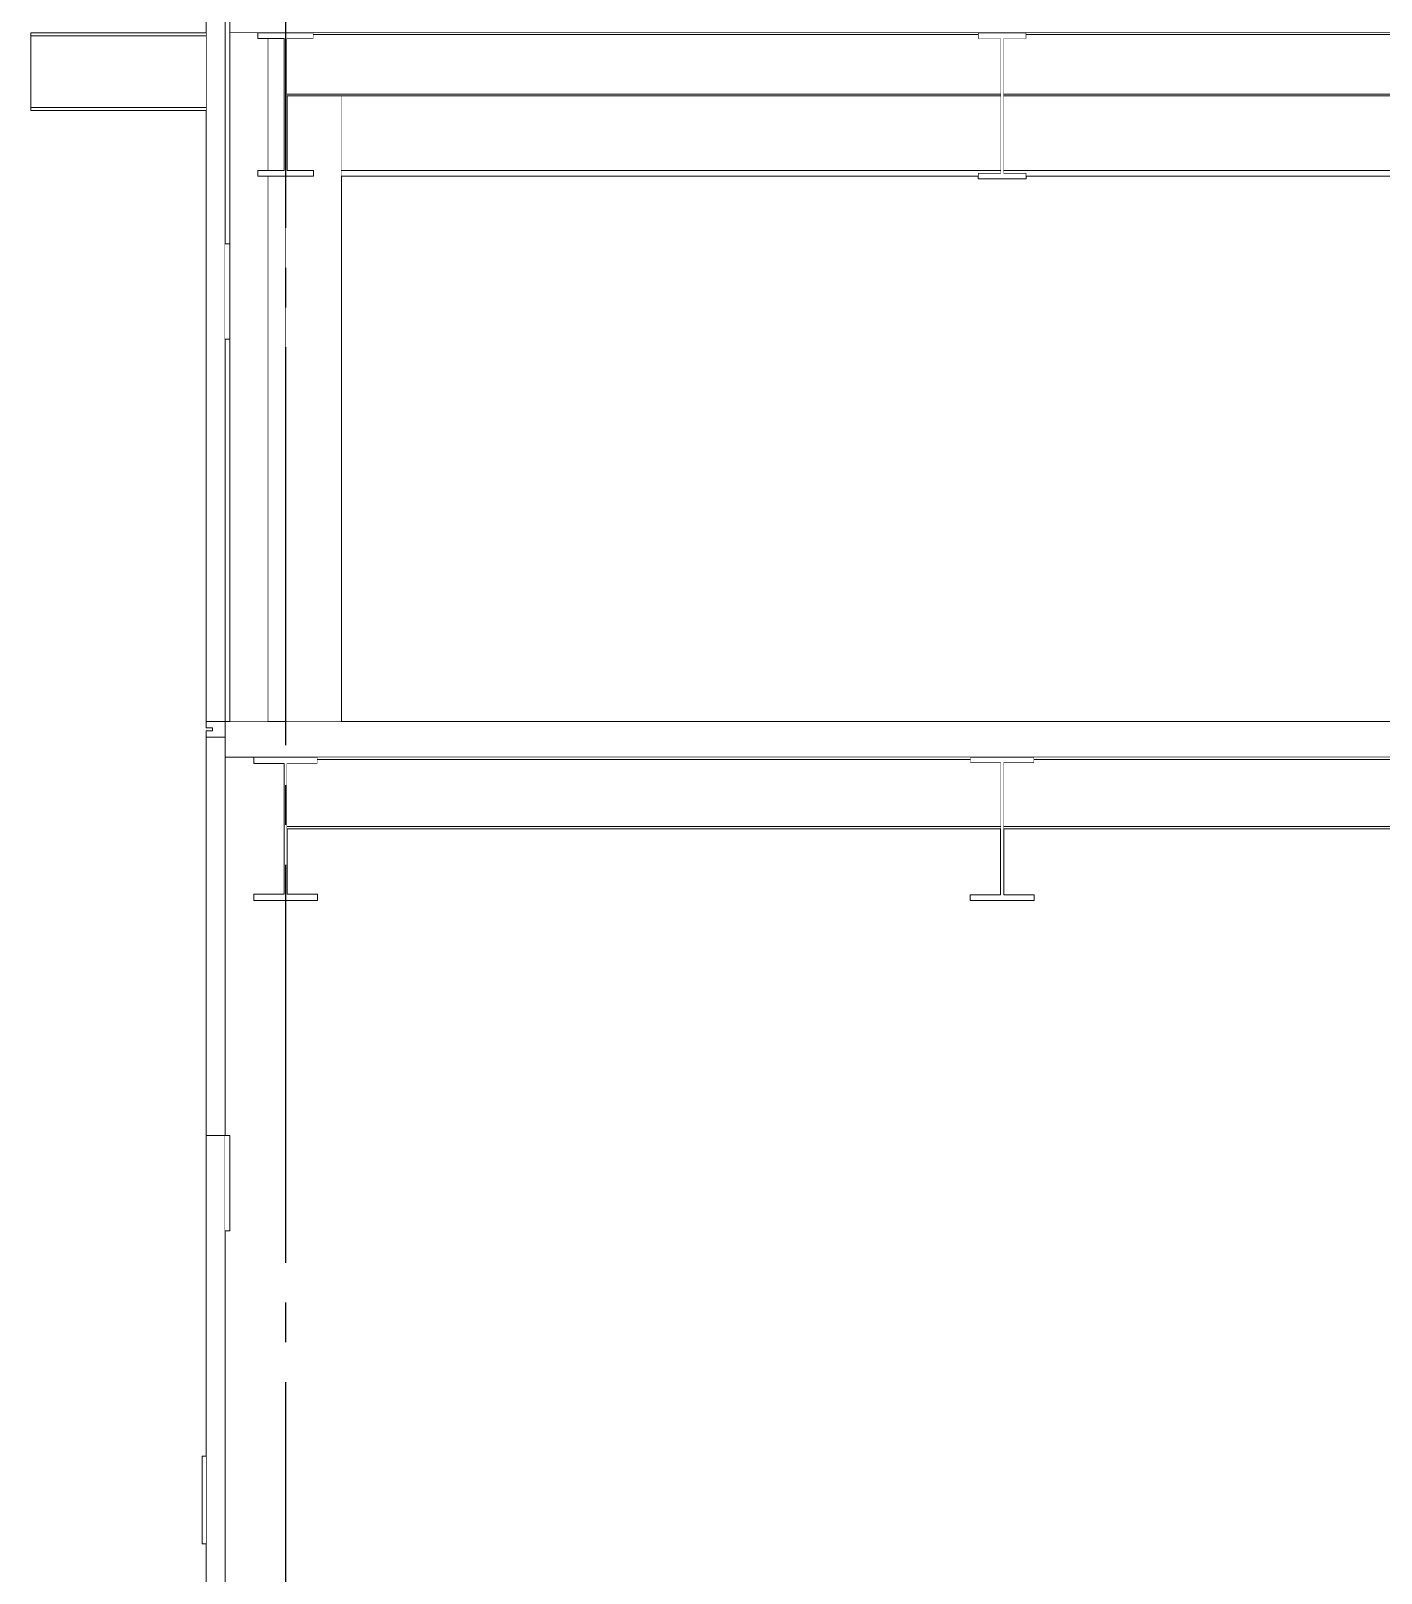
# Model space of a CAD drawing. Extents: x -3080 to 28500, y -1326 to 31609.
# Drawn here: x -160 to 688, y 26661 to 27630 of the extents above; entities that cross this region are included whole.
import ezdxf
from ezdxf.xclip import XClip

# ---------------------------------------------------------------- set-up
doc = ezdxf.new("R2010")
doc.units = 0
doc.header["$LTSCALE"] = 100
doc.header["$XCLIPFRAME"] = 2
doc.linetypes.add('188K-SM-07-F10-MECH-CR PIPE-Y2257103$0$X-S-FAB_SL ALL$0$COL-CEN-LIN', pattern=[3.25, 2.5, -0.25, 0.25, -0.25])
doc.linetypes.add('188K-SM-07-F10-MECH-CR PIPE-Y2257103$0$X-S-FAB_SL ALL$0$Wipeout_Contour', pattern=[1, 0, -1])
for name, color, linetype in [('0-xref', 8, 'Continuous'), ('188K-SM-07-F10-MECH-CR PIPE-Y2257103$0$X-S-FAB_SL ALL$0$A-WALL-EX', 7, 'Continuous'), ('188K-SM-07-F10-MECH-CR PIPE-Y2257103$0$X-S-FAB_SL ALL$0$A-WALL-IN', 7, 'Continuous'), ('188K-SM-07-F10-MECH-CR PIPE-Y2257103$0$X-S-FAB_SL ALL$0$ASP_1', 1, 'Continuous'), ('188K-SM-07-F10-MECH-CR PIPE-Y2257103$0$X-S-FAB_SL ALL$0$CCL', 15, '188K-SM-07-F10-MECH-CR PIPE-Y2257103$0$X-S-FAB_SL ALL$0$COL-CEN-LIN'), ('188K-SM-07-F10-MECH-CR PIPE-Y2257103$0$X-S-FAB_SL ALL$0$Hattch', 7, 'Continuous'), ('188K-SM-07-F10-MECH-CR PIPE-Y2257103$0$X-S-FAB_SL ALL$0$S-BEAM', 7, 'Continuous'), ('188K-SM-07-F10-MECH-CR PIPE-Y2257103$0$X-S-FAB_SL ALL$0$S-COL', 7, 'Continuous'), ('188K-SM-07-F10-MECH-CR PIPE-Y2257103$0$X-S-FAB_SL ALL$0$S-SLAB', 7, 'Continuous'), ('188K-SM-07-F10-MECH-CR PIPE-Y2257103$0$X-S-FAB_SL ALL$0$Window', 7, 'Continuous')]:
    doc.layers.add(name, color=color, linetype=linetype)

# ---------------------------------------------------------------- blocks, each defined once
blk = doc.blocks.new('188K-SM-07-F10-MECH-CR PIPE-Y2257103$0$X-S-FAB_SL ALL$0$剖面元素_14_3', base_point=(23061.26, -8263.06))
at = {"color": 254, "linetype": '188K-SM-07-F10-MECH-CR PIPE-Y2257103$0$X-S-FAB_SL ALL$0$Wipeout_Contour', "lineweight": 0, "ltscale": 684632.81931}
blk.add_wipeout([(23023.26, -7658.06), (23026.26, -7658.06), (23026.26, -7718.06), (23023.26, -7718.06), (23023.26, -8098.06), (23026.26, -8098.06), (23026.26, -8103.06), (23911.21, -8103.06), (23911.21, -7465.56), (23512.21, -7465.56), (23512.21, -7506.96), (23531.26, -7506.96), (23531.26, -7510.56), (23491.26, -7510.56), (23491.26, -7506.96), (23510.31, -7506.96), (23510.31, -7465.56), (23062.21, -7465.56), (23062.21, -7506.56), (23081.26, -7506.56), (23081.26, -7510.56), (23041.26, -7510.56), (23041.26, -7506.56), (23060.31, -7506.56), (23060.31, -7424.56), (23041.26, -7424.56), (23041.26, -7420.56), (23023.26, -7420.56)], dxfattribs=at).dxf.layer = '188K-SM-07-F10-MECH-CR PIPE-Y2257103$0$X-S-FAB_SL ALL$0$Hattch'
at = {"layer": '188K-SM-07-F10-MECH-CR PIPE-Y2257103$0$X-S-FAB_SL ALL$0$A-WALL-EX', "color": 8, "lineweight": 0}
blk.add_line((23026.26, -8103.06), (23911.21, -8103.06), dxfattribs=at)
blk = doc.blocks.new('188K-SM-07-F10-MECH-CR PIPE-Y2257103$0$X-S-FAB_SL ALL$0$剖面元素_17_3', base_point=(23061.26, -8263.06))
at = {"color": 254, "linetype": '188K-SM-07-F10-MECH-CR PIPE-Y2257103$0$X-S-FAB_SL ALL$0$Wipeout_Contour', "lineweight": 0, "ltscale": 96285.706265}
blk.add_wipeout([(23023.26, -7098.06), (23026.26, -7098.06), (23026.26, -6943.06), (23023.26, -6943.06)], dxfattribs=at).dxf.layer = '188K-SM-07-F10-MECH-CR PIPE-Y2257103$0$X-S-FAB_SL ALL$0$Hattch'
at = {"color": 254, "linetype": '188K-SM-07-F10-MECH-CR PIPE-Y2257103$0$X-S-FAB_SL ALL$0$Wipeout_Contour', "lineweight": 0, "ltscale": 196579.804505}
blk.add_wipeout([(23096.26, -7055.56), (23096.26, -7398.06), (23926.26, -7398.06), (23926.26, -7055.56), (23526.41, -7055.56), (23526.41, -7057.36), (23496.11, -7057.36), (23496.11, -7055.56)], dxfattribs=at).dxf.layer = '188K-SM-07-F10-MECH-CR PIPE-Y2257103$0$X-S-FAB_SL ALL$0$Hattch'
at = {"color": 254, "linetype": '188K-SM-07-F10-MECH-CR PIPE-Y2257103$0$X-S-FAB_SL ALL$0$Wipeout_Contour', "lineweight": 0, "ltscale": 96591.766363}
blk.add_wipeout([(23023.26, -7158.06), (23023.26, -7398.06), (23026.26, -7398.06), (23026.26, -7158.06)], dxfattribs=at).dxf.layer = '188K-SM-07-F10-MECH-CR PIPE-Y2257103$0$X-S-FAB_SL ALL$0$Hattch'
blk = doc.blocks.new('188K-SM-07-F10-MECH-CR PIPE-Y2257103$0$X-S-FAB_SL ALL$0$剖面元素_18_3', base_point=(23061.26, -8263.06))
at = {"layer": '188K-SM-07-F10-MECH-CR PIPE-Y2257103$0$X-S-FAB_SL ALL$0$A-WALL-IN', "color": 3, "lineweight": 0}
for p, q in [((23050.01, -6969.16), (23050.01, -7051.96)), ((23050.01, -7055.56), (23050.01, -7398.06)), ((23061.26, -7055.56), (23061.26, -7398.06))]:
    blk.add_line(p, q, dxfattribs=at)
blk = doc.blocks.new('188K-SM-07-F10-MECH-CR PIPE-Y2257103$0$X-S-FAB_SL ALL$0$剖面元素_42_3', base_point=(23061.26, -8263.06))
at = {"layer": '188K-SM-07-F10-MECH-CR PIPE-Y2257103$0$X-S-FAB_SL ALL$0$S-SLAB', "color": 1, "lineweight": 0}
for p, q in [((23023.21, -7398.06), (23023.21, -7408.06)), ((23023.26, -7398.06), (23023.21, -7398.06)), ((23050.01, -7398.06), (23023.26, -7398.06)), ((23061.26, -7398.06), (23050.01, -7398.06)), ((23911.21, -7398.06), (23061.26, -7398.06)), ((23023.26, -7408.06), (23023.21, -7408.06)), ((23023.26, -7408.06), (23023.26, -7420.56)), ((23041.26, -7420.56), (23023.26, -7420.56)), ((23081.26, -7420.56), (23041.26, -7420.56)), ((23491.26, -7420.56), (23081.26, -7420.56)), ((23531.26, -7420.56), (23491.26, -7420.56)), ((23911.21, -7420.56), (23531.26, -7420.56))]:
    blk.add_line(p, q, dxfattribs=at)
blk = doc.blocks.new('188K-SM-07-F10-MECH-CR PIPE-Y2257103$0$X-S-FAB_SL ALL$0$剖面元素_44_3', base_point=(23061.26, -8263.06))
at = {"layer": '188K-SM-07-F10-MECH-CR PIPE-Y2257103$0$X-S-FAB_SL ALL$0$S-SLAB', "color": 1, "lineweight": 0}
for p, q in [((23026.26, -6943.06), (23026.26, -6965.56)), ((23043.76, -6965.56), (23026.26, -6965.56)), ((23078.76, -6965.56), (23043.76, -6965.56)), ((23496.11, -6965.56), (23078.76, -6965.56)), ((23526.41, -6965.56), (23496.11, -6965.56)), ((23943.76, -6965.56), (23526.41, -6965.56))]:
    blk.add_line(p, q, dxfattribs=at)
blk = doc.blocks.new('188K-SM-07-F10-MECH-CR PIPE-Y2257103$0$X-S-FAB_SL ALL$0$剖面元素_195_3', base_point=(23061.26, -8263.06))
at = {"color": 254, "linetype": '188K-SM-07-F10-MECH-CR PIPE-Y2257103$0$X-S-FAB_SL ALL$0$Wipeout_Contour', "lineweight": 0, "ltscale": 241085.260534}
blk.add_wipeout([(23026.26, -7398.06), (23050.01, -7398.06), (23050.01, -7055.56), (23043.76, -7055.56), (23043.76, -7051.96), (23050.01, -7051.96), (23050.01, -6969.16), (23043.76, -6969.16), (23043.76, -6965.56), (23026.26, -6965.56)], dxfattribs=at).dxf.layer = '188K-SM-07-F10-MECH-CR PIPE-Y2257103$0$X-S-FAB_SL ALL$0$Hattch'
at = {"color": 254, "linetype": '188K-SM-07-F10-MECH-CR PIPE-Y2257103$0$X-S-FAB_SL ALL$0$Wipeout_Contour', "lineweight": 0, "ltscale": 193207.464795}
blk.add_wipeout([(23078.76, -7055.56), (23061.26, -7055.56), (23061.26, -7398.06), (23096.26, -7398.06), (23096.26, -7005.16), (23062.21, -7005.16), (23062.21, -7051.96), (23078.76, -7051.96)], dxfattribs=at).dxf.layer = '188K-SM-07-F10-MECH-CR PIPE-Y2257103$0$X-S-FAB_SL ALL$0$Hattch'
at = {"layer": '188K-SM-07-F10-MECH-CR PIPE-Y2257103$0$X-S-FAB_SL ALL$0$S-COL', "color": 8, "lineweight": 0}
for p, q in [((23026.26, -7098.06), (23026.26, -6965.56)), ((23096.26, -7398.06), (23096.26, -7005.16)), ((23026.26, -7398.06), (23026.26, -7158.06))]:
    blk.add_line(p, q, dxfattribs=at)
blk = doc.blocks.new('188K-SM-07-F10-MECH-CR PIPE-Y2257103$0$X-S-FAB_SL ALL$0$剖面元素_202_3', base_point=(23061.26, -8263.06))
at = {"layer": '188K-SM-07-F10-MECH-CR PIPE-Y2257103$0$X-S-FAB_SL ALL$0$A-WALL-EX', "color": 6, "lineweight": 0}
for p, q in [((23011.26, -6953.06), (23011.26, -7398.06)), ((23023.26, -6953.06), (23011.26, -6953.06)), ((23023.26, -6953.06), (23023.26, -7398.06)), ((23023.21, -7398.06), (23011.26, -7398.06))]:
    blk.add_line(p, q, dxfattribs=at)
blk = doc.blocks.new('188K-SM-07-F10-MECH-CR PIPE-Y2257103$0$X-S-FAB_SL ALL$0$剖面元素_204_3', base_point=(23061.26, -8263.06))
at = {"color": 254, "linetype": '188K-SM-07-F10-MECH-CR PIPE-Y2257103$0$X-S-FAB_SL ALL$0$Wipeout_Contour', "lineweight": 0, "ltscale": 97316.121208}
blk.add_wipeout([(23011.26, -8098.06), (23023.26, -8098.06), (23023.26, -7658.06), (23011.26, -7658.06)], dxfattribs=at).dxf.layer = '188K-SM-07-F10-MECH-CR PIPE-Y2257103$0$X-S-FAB_SL ALL$0$Hattch'
at = {"layer": '188K-SM-07-F10-MECH-CR PIPE-Y2257103$0$X-S-FAB_SL ALL$0$A-WALL-EX', "color": 8, "lineweight": 0}
for p, q in [((23011.26, -7658.06), (23011.26, -8098.06)), ((23023.26, -8098.06), (23023.26, -7658.06))]:
    blk.add_line(p, q, dxfattribs=at)
blk = doc.blocks.new('188K-SM-07-F10-MECH-CR PIPE-Y2257103$0$X-S-FAB_SL ALL$0$剖面元素_227_3', base_point=(23061.26, -8263.06))
at = {"layer": '188K-SM-07-F10-MECH-CR PIPE-Y2257103$0$X-S-FAB_SL ALL$0$A-WALL-EX', "color": 6, "lineweight": 0}
for p, q in [((23011.26, -7408.06), (23011.26, -7658.06)), ((23023.21, -7408.06), (23011.26, -7408.06)), ((23023.26, -7420.56), (23023.26, -7658.06)), ((23023.26, -7658.06), (23011.26, -7658.06))]:
    blk.add_line(p, q, dxfattribs=at)
blk = doc.blocks.new('188K-SM-07-F10-MECH-CR PIPE-Y2257103$0$X-S-FAB_SL ALL$0$剖面元素_252_3', base_point=(23061.26, -8263.06))
at = {"color": 254, "linetype": '188K-SM-07-F10-MECH-CR PIPE-Y2257103$0$X-S-FAB_SL ALL$0$Wipeout_Contour', "lineweight": 0, "ltscale": 96411.606539}
blk.add_wipeout([(23026.26, -7098.06), (23023.26, -7098.06), (23023.26, -7158.06), (23026.26, -7158.06)], dxfattribs=at).dxf.layer = '188K-SM-07-F10-MECH-CR PIPE-Y2257103$0$X-S-FAB_SL ALL$0$Hattch'
at = {"layer": '188K-SM-07-F10-MECH-CR PIPE-Y2257103$0$X-S-FAB_SL ALL$0$Window', "color": 8, "lineweight": 0}
for p, q in [((23023.26, -7098.06), (23026.26, -7098.06)), ((23026.26, -7098.06), (23026.26, -7158.06)), ((23023.26, -7158.06), (23026.26, -7158.06))]:
    blk.add_line(p, q, dxfattribs=at)
blk = doc.blocks.new('188K-SM-07-F10-MECH-CR PIPE-Y2257103$0$X-S-FAB_SL ALL$0$剖面元素_253_3', base_point=(23061.26, -8263.06))
at = {"color": 254, "linetype": '188K-SM-07-F10-MECH-CR PIPE-Y2257103$0$X-S-FAB_SL ALL$0$Wipeout_Contour', "lineweight": 0, "ltscale": 97097.632337}
blk.add_wipeout([(23026.26, -7658.06), (23023.26, -7658.06), (23023.26, -7718.06), (23026.26, -7718.06)], dxfattribs=at).dxf.layer = '188K-SM-07-F10-MECH-CR PIPE-Y2257103$0$X-S-FAB_SL ALL$0$Hattch'
at = {"layer": '188K-SM-07-F10-MECH-CR PIPE-Y2257103$0$X-S-FAB_SL ALL$0$Window', "color": 8, "lineweight": 0}
for p, q in [((23023.26, -7658.06), (23026.26, -7658.06)), ((23026.26, -7658.06), (23026.26, -7718.06)), ((23023.26, -7718.06), (23026.26, -7718.06))]:
    blk.add_line(p, q, dxfattribs=at)
blk = doc.blocks.new('188K-SM-07-F10-MECH-CR PIPE-Y2257103$0$X-S-FAB_SL ALL$0$剖面元素_477_3', base_point=(23061.26, -8263.06))
at = {"layer": '188K-SM-07-F10-MECH-CR PIPE-Y2257103$0$X-S-FAB_SL ALL$0$A-WALL-EX', "color": 6, "lineweight": 0}
for p, q in [((23011.26, -7398.06), (23011.26, -7402.06)), ((23015.26, -7402.06), (23011.26, -7402.06)), ((23011.26, -7404.06), (23011.26, -7408.06)), ((23015.26, -7404.06), (23011.26, -7404.06)), ((23015.26, -7402.06), (23015.26, -7404.06))]:
    blk.add_line(p, q, dxfattribs=at)
blk = doc.blocks.new('188K-SM-07-F10-MECH-CR PIPE-Y2257103$0$X-S-FAB_SL ALL$0$剖面元素_590_3', base_point=(23061.26, -8263.06))
at = {"layer": '188K-SM-07-F10-MECH-CR PIPE-Y2257103$0$X-S-FAB_SL ALL$0$S-BEAM', "color": 2, "lineweight": 0}
for p, q in [((23043.76, -6965.56), (23043.76, -6969.16)), ((23050.01, -6969.16), (23043.76, -6969.16)), ((23060.31, -6969.16), (23050.01, -6969.16)), ((23060.31, -6969.16), (23060.31, -7051.96)), ((23062.21, -6969.16), (23062.21, -7051.96)), ((23078.76, -6969.16), (23062.21, -6969.16)), ((23078.76, -6965.56), (23078.76, -6969.16)), ((23043.76, -7051.96), (23043.76, -7055.56)), ((23050.01, -7051.96), (23043.76, -7051.96)), ((23060.31, -7051.96), (23050.01, -7051.96)), ((23078.76, -7051.96), (23062.21, -7051.96)), ((23078.76, -7051.96), (23078.76, -7055.56)), ((23050.01, -7055.56), (23043.76, -7055.56)), ((23061.26, -7055.56), (23050.01, -7055.56)), ((23078.76, -7055.56), (23061.26, -7055.56))]:
    blk.add_line(p, q, dxfattribs=at)
blk = doc.blocks.new('188K-SM-07-F10-MECH-CR PIPE-Y2257103$0$X-S-FAB_SL ALL$0$剖面元素_594_3', base_point=(23061.26, -8263.06))
at = {"layer": '188K-SM-07-F10-MECH-CR PIPE-Y2257103$0$X-S-FAB_SL ALL$0$S-BEAM', "color": 2, "lineweight": 0}
for p, q in [((23496.11, -6965.56), (23496.11, -6969.26)), ((23510.31, -6969.26), (23496.11, -6969.26)), ((23510.31, -6969.26), (23510.31, -7053.66)), ((23512.21, -6969.26), (23512.21, -7053.66)), ((23526.41, -6969.26), (23512.21, -6969.26)), ((23526.41, -6965.56), (23526.41, -6969.26)), ((23496.11, -7053.66), (23496.11, -7057.36)), ((23510.31, -7053.66), (23496.11, -7053.66)), ((23526.41, -7057.36), (23496.11, -7057.36)), ((23526.41, -7053.66), (23512.21, -7053.66)), ((23526.41, -7053.66), (23526.41, -7057.36))]:
    blk.add_line(p, q, dxfattribs=at)
blk = doc.blocks.new('188K-SM-07-F10-MECH-CR PIPE-Y2257103$0$X-S-FAB_SL ALL$0$剖面元素_647_3', base_point=(23061.26, -8263.06))
at = {"layer": '188K-SM-07-F10-MECH-CR PIPE-Y2257103$0$X-S-FAB_SL ALL$0$S-BEAM', "color": 2, "lineweight": 0}
for p, q in [((23041.26, -7420.56), (23041.26, -7424.56)), ((23060.31, -7424.56), (23041.26, -7424.56)), ((23060.31, -7424.56), (23060.31, -7506.56)), ((23062.21, -7424.56), (23062.21, -7506.56)), ((23081.26, -7424.56), (23062.21, -7424.56)), ((23081.26, -7420.56), (23081.26, -7424.56)), ((23041.26, -7506.56), (23041.26, -7510.56)), ((23060.31, -7506.56), (23041.26, -7506.56)), ((23081.26, -7506.56), (23062.21, -7506.56)), ((23081.26, -7506.56), (23081.26, -7510.56)), ((23081.26, -7510.56), (23041.26, -7510.56))]:
    blk.add_line(p, q, dxfattribs=at)
blk = doc.blocks.new('188K-SM-07-F10-MECH-CR PIPE-Y2257103$0$X-S-FAB_SL ALL$0$剖面元素_1142_3', base_point=(23061.26, -8263.06))
at = {"color": 254, "linetype": '188K-SM-07-F10-MECH-CR PIPE-Y2257103$0$X-S-FAB_SL ALL$0$Wipeout_Contour', "lineweight": 0, "ltscale": 95960.152503}
blk.add_wipeout([(22901.26, -6967.36), (23011.26, -6967.36), (23011.26, -6965.56), (22901.26, -6965.56)], dxfattribs=at).dxf.layer = '188K-SM-07-F10-MECH-CR PIPE-Y2257103$0$X-S-FAB_SL ALL$0$Hattch'
at = {"color": 254, "linetype": '188K-SM-07-F10-MECH-CR PIPE-Y2257103$0$X-S-FAB_SL ALL$0$Wipeout_Contour', "lineweight": 0, "ltscale": 95987.531072}
blk.add_wipeout([(22901.26, -7012.56), (23011.26, -7012.56), (23011.26, -6967.36), (22901.26, -6967.36)], dxfattribs=at).dxf.layer = '188K-SM-07-F10-MECH-CR PIPE-Y2257103$0$X-S-FAB_SL ALL$0$Hattch'
at = {"layer": '188K-SM-07-F10-MECH-CR PIPE-Y2257103$0$X-S-FAB_SL ALL$0$S-BEAM', "color": 8, "lineweight": 0}
for p, q in [((23011.26, -6965.56), (22901.26, -6965.56)), ((22901.26, -6967.36), (22901.26, -6965.56)), ((23011.26, -6967.36), (22901.26, -6967.36))]:
    blk.add_line(p, q, dxfattribs=at)
at = {"color": 254, "linetype": '188K-SM-07-F10-MECH-CR PIPE-Y2257103$0$X-S-FAB_SL ALL$0$Wipeout_Contour', "lineweight": 0, "ltscale": 96014.915085}
blk.add_wipeout([(22901.26, -7014.36), (23011.26, -7014.36), (23011.26, -7012.56), (22901.26, -7012.56)], dxfattribs=at).dxf.layer = '188K-SM-07-F10-MECH-CR PIPE-Y2257103$0$X-S-FAB_SL ALL$0$Hattch'
at = {"layer": '188K-SM-07-F10-MECH-CR PIPE-Y2257103$0$X-S-FAB_SL ALL$0$S-BEAM', "color": 8, "lineweight": 0}
for p, q in [((22901.26, -7012.56), (22901.26, -6967.36)), ((22901.26, -7014.36), (22901.26, -7012.56)), ((23011.26, -7012.56), (22901.26, -7012.56)), ((23011.26, -7014.36), (22901.26, -7014.36))]:
    blk.add_line(p, q, dxfattribs=at)
blk = doc.blocks.new('188K-SM-07-F10-MECH-CR PIPE-Y2257103$0$X-S-FAB_SL ALL$0$剖面元素_1468_3', base_point=(23061.26, -8263.06))
at = {"color": 254, "linetype": '188K-SM-07-F10-MECH-CR PIPE-Y2257103$0$X-S-FAB_SL ALL$0$Wipeout_Contour', "lineweight": 0, "ltscale": 97361.028176}
blk.add_wipeout([(23096.26, -7005.16), (23096.26, -7051.96), (23510.31, -7051.96), (23510.31, -7005.16)], dxfattribs=at).dxf.layer = '188K-SM-07-F10-MECH-CR PIPE-Y2257103$0$X-S-FAB_SL ALL$0$Hattch'
at = {"color": 254, "linetype": '188K-SM-07-F10-MECH-CR PIPE-Y2257103$0$X-S-FAB_SL ALL$0$Wipeout_Contour', "lineweight": 0, "ltscale": 98955.102516}
blk.add_wipeout([(23512.21, -7051.96), (23926.26, -7051.96), (23926.26, -7005.16), (23512.21, -7005.16)], dxfattribs=at).dxf.layer = '188K-SM-07-F10-MECH-CR PIPE-Y2257103$0$X-S-FAB_SL ALL$0$Hattch'
at = {"color": 254, "linetype": '188K-SM-07-F10-MECH-CR PIPE-Y2257103$0$X-S-FAB_SL ALL$0$Wipeout_Contour', "lineweight": 0, "ltscale": 146453.338211}
blk.add_wipeout([(23096.26, -7051.96), (23096.26, -7055.56), (23496.11, -7055.56), (23496.11, -7053.66), (23510.31, -7053.66), (23510.31, -7051.96)], dxfattribs=at).dxf.layer = '188K-SM-07-F10-MECH-CR PIPE-Y2257103$0$X-S-FAB_SL ALL$0$Hattch'
at = {"layer": '188K-SM-07-F10-MECH-CR PIPE-Y2257103$0$X-S-FAB_SL ALL$0$S-BEAM', "color": 8, "lineweight": 0}
blk.add_line((23496.11, -7055.56), (23096.26, -7055.56), dxfattribs=at)
at = {"color": 254, "linetype": '188K-SM-07-F10-MECH-CR PIPE-Y2257103$0$X-S-FAB_SL ALL$0$Wipeout_Contour', "lineweight": 0, "ltscale": 148106.771068}
blk.add_wipeout([(23512.21, -7053.66), (23526.41, -7053.66), (23526.41, -7055.56), (23926.26, -7055.56), (23926.26, -7051.96), (23512.21, -7051.96)], dxfattribs=at).dxf.layer = '188K-SM-07-F10-MECH-CR PIPE-Y2257103$0$X-S-FAB_SL ALL$0$Hattch'
at = {"layer": '188K-SM-07-F10-MECH-CR PIPE-Y2257103$0$X-S-FAB_SL ALL$0$S-BEAM', "color": 8, "lineweight": 0}
for p, q in [((23510.31, -7051.96), (23096.26, -7051.96)), ((23926.26, -7051.96), (23512.21, -7051.96)), ((23926.26, -7055.56), (23526.41, -7055.56))]:
    blk.add_line(p, q, dxfattribs=at)
blk = doc.blocks.new('188K-SM-07-F10-MECH-CR PIPE-Y2257103$0$X-S-FAB_SL ALL$0$剖面元素_1471_3', base_point=(23061.26, -8263.06))
at = {"layer": '188K-SM-07-F10-MECH-CR PIPE-Y2257103$0$X-S-FAB_SL ALL$0$S-BEAM', "color": 2, "lineweight": 0}
for p, q in [((23491.26, -7420.56), (23491.26, -7424.16)), ((23510.31, -7424.16), (23491.26, -7424.16)), ((23510.31, -7424.16), (23510.31, -7506.96)), ((23512.21, -7424.16), (23512.21, -7506.96)), ((23531.26, -7424.16), (23512.21, -7424.16)), ((23531.26, -7420.56), (23531.26, -7424.16)), ((23491.26, -7506.96), (23491.26, -7510.56)), ((23510.31, -7506.96), (23491.26, -7506.96)), ((23531.26, -7506.96), (23512.21, -7506.96)), ((23531.26, -7506.96), (23531.26, -7510.56)), ((23531.26, -7510.56), (23491.26, -7510.56))]:
    blk.add_line(p, q, dxfattribs=at)
blk = doc.blocks.new('188K-SM-07-F10-MECH-CR PIPE-Y2257103$0$X-S-FAB_SL ALL$0$剖面元素_1941_3', base_point=(23061.26, -8263.06))
at = {"color": 254, "linetype": '188K-SM-07-F10-MECH-CR PIPE-Y2257103$0$X-S-FAB_SL ALL$0$Wipeout_Contour', "lineweight": 0, "ltscale": 97228.405508}
blk.add_wipeout([(23078.76, -6965.56), (23078.76, -6966.66), (23496.11, -6966.66), (23496.11, -6965.56)], dxfattribs=at).dxf.layer = '188K-SM-07-F10-MECH-CR PIPE-Y2257103$0$X-S-FAB_SL ALL$0$Hattch'
at = {"color": 254, "linetype": '188K-SM-07-F10-MECH-CR PIPE-Y2257103$0$X-S-FAB_SL ALL$0$Wipeout_Contour', "lineweight": 0, "ltscale": 98945.212119}
blk.add_wipeout([(23526.41, -6966.66), (23943.76, -6966.66), (23943.76, -6965.56), (23526.41, -6965.56)], dxfattribs=at).dxf.layer = '188K-SM-07-F10-MECH-CR PIPE-Y2257103$0$X-S-FAB_SL ALL$0$Hattch'
at = {"color": 254, "linetype": '188K-SM-07-F10-MECH-CR PIPE-Y2257103$0$X-S-FAB_SL ALL$0$Wipeout_Contour', "lineweight": 0, "ltscale": 194477.521153}
blk.add_wipeout([(23078.76, -6969.16), (23062.21, -6969.16), (23062.21, -7004.06), (23510.31, -7004.06), (23510.31, -6969.26), (23496.11, -6969.26), (23496.11, -6966.66), (23078.76, -6966.66)], dxfattribs=at).dxf.layer = '188K-SM-07-F10-MECH-CR PIPE-Y2257103$0$X-S-FAB_SL ALL$0$Hattch'
at = {"layer": '188K-SM-07-F10-MECH-CR PIPE-Y2257103$0$X-S-FAB_SL ALL$0$S-BEAM', "color": 8, "lineweight": 0}
blk.add_line((23496.11, -6966.66), (23078.76, -6966.66), dxfattribs=at)
at = {"color": 254, "linetype": '188K-SM-07-F10-MECH-CR PIPE-Y2257103$0$X-S-FAB_SL ALL$0$Wipeout_Contour', "lineweight": 0, "ltscale": 197919.726946}
blk.add_wipeout([(23512.21, -7004.06), (23960.31, -7004.06), (23960.31, -6969.16), (23943.76, -6969.16), (23943.76, -6966.66), (23526.41, -6966.66), (23526.41, -6969.26), (23512.21, -6969.26)], dxfattribs=at).dxf.layer = '188K-SM-07-F10-MECH-CR PIPE-Y2257103$0$X-S-FAB_SL ALL$0$Hattch'
at = {"layer": '188K-SM-07-F10-MECH-CR PIPE-Y2257103$0$X-S-FAB_SL ALL$0$S-BEAM', "color": 8, "lineweight": 0}
blk.add_line((23943.76, -6966.66), (23526.41, -6966.66), dxfattribs=at)
at = {"color": 254, "linetype": '188K-SM-07-F10-MECH-CR PIPE-Y2257103$0$X-S-FAB_SL ALL$0$Wipeout_Contour', "lineweight": 0, "ltscale": 97268.199898}
blk.add_wipeout([(23062.21, -7004.06), (23062.21, -7005.16), (23510.31, -7005.16), (23510.31, -7004.06)], dxfattribs=at).dxf.layer = '188K-SM-07-F10-MECH-CR PIPE-Y2257103$0$X-S-FAB_SL ALL$0$Hattch'
at = {"color": 254, "linetype": '188K-SM-07-F10-MECH-CR PIPE-Y2257103$0$X-S-FAB_SL ALL$0$Wipeout_Contour', "lineweight": 0, "ltscale": 98993.245163}
blk.add_wipeout([(23512.21, -7005.16), (23960.31, -7005.16), (23960.31, -7004.06), (23512.21, -7004.06)], dxfattribs=at).dxf.layer = '188K-SM-07-F10-MECH-CR PIPE-Y2257103$0$X-S-FAB_SL ALL$0$Hattch'
at = {"layer": '188K-SM-07-F10-MECH-CR PIPE-Y2257103$0$X-S-FAB_SL ALL$0$S-BEAM', "color": 8, "lineweight": 0}
for p, q in [((23510.31, -7004.06), (23062.21, -7004.06)), ((23510.31, -7005.16), (23062.21, -7005.16)), ((23960.31, -7004.06), (23512.21, -7004.06)), ((23960.31, -7005.16), (23512.21, -7005.16))]:
    blk.add_line(p, q, dxfattribs=at)
blk = doc.blocks.new('188K-SM-07-F10-MECH-CR PIPE-Y2257103$0$X-S-FAB_SL ALL$0$剖面元素_1943_3', base_point=(23061.26, -8263.06))
at = {"color": 254, "linetype": '188K-SM-07-F10-MECH-CR PIPE-Y2257103$0$X-S-FAB_SL ALL$0$Wipeout_Contour', "lineweight": 0, "ltscale": 97761.273944}
blk.add_wipeout([(23491.26, -7420.56), (23081.26, -7420.56), (23081.26, -7421.96), (23491.26, -7421.96)], dxfattribs=at).dxf.layer = '188K-SM-07-F10-MECH-CR PIPE-Y2257103$0$X-S-FAB_SL ALL$0$Hattch'
at = {"color": 254, "linetype": '188K-SM-07-F10-MECH-CR PIPE-Y2257103$0$X-S-FAB_SL ALL$0$Wipeout_Contour', "lineweight": 0, "ltscale": 99420.36761}
blk.add_wipeout([(23531.26, -7421.96), (23911.21, -7421.96), (23911.21, -7420.56), (23531.26, -7420.56)], dxfattribs=at).dxf.layer = '188K-SM-07-F10-MECH-CR PIPE-Y2257103$0$X-S-FAB_SL ALL$0$Hattch'
at = {"color": 254, "linetype": '188K-SM-07-F10-MECH-CR PIPE-Y2257103$0$X-S-FAB_SL ALL$0$Wipeout_Contour', "lineweight": 0, "ltscale": 148760.051435}
blk.add_wipeout([(23512.21, -7464.16), (23911.21, -7464.16), (23911.21, -7421.96), (23531.26, -7421.96), (23531.26, -7424.16), (23512.21, -7424.16)], dxfattribs=at).dxf.layer = '188K-SM-07-F10-MECH-CR PIPE-Y2257103$0$X-S-FAB_SL ALL$0$Hattch'
at = {"layer": '188K-SM-07-F10-MECH-CR PIPE-Y2257103$0$X-S-FAB_SL ALL$0$S-BEAM', "color": 8, "lineweight": 0}
blk.add_line((23911.21, -7421.96), (23531.26, -7421.96), dxfattribs=at)
at = {"color": 254, "linetype": '188K-SM-07-F10-MECH-CR PIPE-Y2257103$0$X-S-FAB_SL ALL$0$Wipeout_Contour', "lineweight": 0, "ltscale": 99436.267539}
blk.add_wipeout([(23512.21, -7465.56), (23911.21, -7465.56), (23911.21, -7464.16), (23512.21, -7464.16)], dxfattribs=at).dxf.layer = '188K-SM-07-F10-MECH-CR PIPE-Y2257103$0$X-S-FAB_SL ALL$0$Hattch'
at = {"color": 254, "linetype": '188K-SM-07-F10-MECH-CR PIPE-Y2257103$0$X-S-FAB_SL ALL$0$Wipeout_Contour', "lineweight": 0, "ltscale": 195552.382589}
blk.add_wipeout([(23081.26, -7424.56), (23062.21, -7424.56), (23062.21, -7464.16), (23510.31, -7464.16), (23510.31, -7424.16), (23491.26, -7424.16), (23491.26, -7421.96), (23081.26, -7421.96)], dxfattribs=at).dxf.layer = '188K-SM-07-F10-MECH-CR PIPE-Y2257103$0$X-S-FAB_SL ALL$0$Hattch'
at = {"layer": '188K-SM-07-F10-MECH-CR PIPE-Y2257103$0$X-S-FAB_SL ALL$0$S-BEAM', "color": 8, "lineweight": 0}
blk.add_line((23491.26, -7421.96), (23081.26, -7421.96), dxfattribs=at)
at = {"color": 254, "linetype": '188K-SM-07-F10-MECH-CR PIPE-Y2257103$0$X-S-FAB_SL ALL$0$Wipeout_Contour', "lineweight": 0, "ltscale": 97814.43771}
blk.add_wipeout([(23510.31, -7464.16), (23062.21, -7464.16), (23062.21, -7465.56), (23510.31, -7465.56)], dxfattribs=at).dxf.layer = '188K-SM-07-F10-MECH-CR PIPE-Y2257103$0$X-S-FAB_SL ALL$0$Hattch'
at = {"layer": '188K-SM-07-F10-MECH-CR PIPE-Y2257103$0$X-S-FAB_SL ALL$0$S-BEAM', "color": 8, "lineweight": 0}
for p, q in [((23510.31, -7464.16), (23062.21, -7464.16)), ((23510.31, -7465.56), (23062.21, -7465.56)), ((23911.21, -7464.16), (23512.21, -7464.16)), ((23911.21, -7465.56), (23512.21, -7465.56))]:
    blk.add_line(p, q, dxfattribs=at)
blk = doc.blocks.new('188K-SM-07-F10-MECH-CR PIPE-Y2257103$0$X-S-FAB_SL ALL$0$剖面元素_2216_3', base_point=(23061.26, -8263.06))
at = {"color": 254, "linetype": '188K-SM-07-F10-MECH-CR PIPE-Y2257103$0$X-S-FAB_SL ALL$0$Wipeout_Contour', "lineweight": 0, "ltscale": 97296.821421}
blk.add_wipeout([(23008.76, -7864.56), (23008.76, -7909.56), (23011.26, -7909.56), (23011.26, -7864.56)], dxfattribs=at).dxf.layer = '188K-SM-07-F10-MECH-CR PIPE-Y2257103$0$X-S-FAB_SL ALL$0$Hattch'
at = {"color": 254, "linetype": '188K-SM-07-F10-MECH-CR PIPE-Y2257103$0$X-S-FAB_SL ALL$0$Wipeout_Contour', "lineweight": 0, "ltscale": 97264.405363}
blk.add_wipeout([(23008.76, -7859.56), (23008.76, -7864.56), (23011.26, -7864.56), (23011.26, -7859.56)], dxfattribs=at).dxf.layer = '188K-SM-07-F10-MECH-CR PIPE-Y2257103$0$X-S-FAB_SL ALL$0$Hattch'
at = {"color": 254, "linetype": '188K-SM-07-F10-MECH-CR PIPE-Y2257103$0$X-S-FAB_SL ALL$0$Wipeout_Contour', "lineweight": 0, "ltscale": 97329.254865}
blk.add_wipeout([(23008.76, -7909.56), (23008.76, -7914.56), (23011.26, -7914.56), (23011.26, -7909.56)], dxfattribs=at).dxf.layer = '188K-SM-07-F10-MECH-CR PIPE-Y2257103$0$X-S-FAB_SL ALL$0$Hattch'
at = {"layer": '188K-SM-07-F10-MECH-CR PIPE-Y2257103$0$X-S-FAB_SL ALL$0$Window', "color": 8, "lineweight": 0}
for p, q in [((23008.76, -7859.56), (23008.76, -7864.56)), ((23011.26, -7859.56), (23008.76, -7859.56)), ((23008.76, -7864.56), (23008.76, -7909.56)), ((23008.76, -7909.56), (23008.76, -7914.56)), ((23011.26, -7914.56), (23008.76, -7914.56))]:
    blk.add_line(p, q, dxfattribs=at)
blk = doc.blocks.new('188K-SM-07-F10-MECH-CR PIPE-Y2257103$0$X-S-FAB_SL ALL$0$A$C2e9ab586')
at = {"layer": '188K-SM-07-F10-MECH-CR PIPE-Y2257103$0$X-S-FAB_SL ALL$0$A-WALL-EX', "lineweight": 0}
for name in ['188K-SM-07-F10-MECH-CR PIPE-Y2257103$0$X-S-FAB_SL ALL$0$剖面元素_477_3', '188K-SM-07-F10-MECH-CR PIPE-Y2257103$0$X-S-FAB_SL ALL$0$剖面元素_14_3']:
    blk.add_blockref(name, (-28106.39, 285), dxfattribs=at)
at = {"layer": '188K-SM-07-F10-MECH-CR PIPE-Y2257103$0$X-S-FAB_SL ALL$0$A-WALL-IN', "lineweight": 0}
blk.add_blockref('188K-SM-07-F10-MECH-CR PIPE-Y2257103$0$X-S-FAB_SL ALL$0$剖面元素_17_3', (-28106.39, 285), dxfattribs=at)
at = {"layer": '188K-SM-07-F10-MECH-CR PIPE-Y2257103$0$X-S-FAB_SL ALL$0$A-WALL-EX', "lineweight": 0}
blk.add_blockref('188K-SM-07-F10-MECH-CR PIPE-Y2257103$0$X-S-FAB_SL ALL$0$剖面元素_204_3', (-28106.39, 285), dxfattribs=at)
at = {"layer": '188K-SM-07-F10-MECH-CR PIPE-Y2257103$0$X-S-FAB_SL ALL$0$A-WALL-IN', "lineweight": 0}
blk.add_blockref('188K-SM-07-F10-MECH-CR PIPE-Y2257103$0$X-S-FAB_SL ALL$0$剖面元素_18_3', (-28106.39, 285), dxfattribs=at)
at = {"layer": '188K-SM-07-F10-MECH-CR PIPE-Y2257103$0$X-S-FAB_SL ALL$0$S-BEAM', "lineweight": 0}
for name in ['188K-SM-07-F10-MECH-CR PIPE-Y2257103$0$X-S-FAB_SL ALL$0$剖面元素_594_3', '188K-SM-07-F10-MECH-CR PIPE-Y2257103$0$X-S-FAB_SL ALL$0$剖面元素_647_3', '188K-SM-07-F10-MECH-CR PIPE-Y2257103$0$X-S-FAB_SL ALL$0$剖面元素_1471_3']:
    blk.add_blockref(name, (-28106.39, 285), dxfattribs=at)
at = {"layer": '188K-SM-07-F10-MECH-CR PIPE-Y2257103$0$X-S-FAB_SL ALL$0$S-SLAB', "lineweight": 0}
for name in ['188K-SM-07-F10-MECH-CR PIPE-Y2257103$0$X-S-FAB_SL ALL$0$剖面元素_44_3', '188K-SM-07-F10-MECH-CR PIPE-Y2257103$0$X-S-FAB_SL ALL$0$剖面元素_42_3']:
    blk.add_blockref(name, (-28106.39, 285), dxfattribs=at)
at = {"layer": '188K-SM-07-F10-MECH-CR PIPE-Y2257103$0$X-S-FAB_SL ALL$0$A-WALL-EX', "lineweight": 0}
blk.add_blockref('188K-SM-07-F10-MECH-CR PIPE-Y2257103$0$X-S-FAB_SL ALL$0$剖面元素_227_3', (-28106.39, 285), dxfattribs=at)
at = {"layer": '188K-SM-07-F10-MECH-CR PIPE-Y2257103$0$X-S-FAB_SL ALL$0$S-BEAM', "lineweight": 0}
blk.add_blockref('188K-SM-07-F10-MECH-CR PIPE-Y2257103$0$X-S-FAB_SL ALL$0$剖面元素_1943_3', (-28106.39, 285), dxfattribs=at)
at = {"layer": '188K-SM-07-F10-MECH-CR PIPE-Y2257103$0$X-S-FAB_SL ALL$0$S-COL', "lineweight": 0}
blk.add_blockref('188K-SM-07-F10-MECH-CR PIPE-Y2257103$0$X-S-FAB_SL ALL$0$剖面元素_195_3', (-28106.39, 285), dxfattribs=at)
at = {"layer": '188K-SM-07-F10-MECH-CR PIPE-Y2257103$0$X-S-FAB_SL ALL$0$Window', "lineweight": 0}
blk.add_blockref('188K-SM-07-F10-MECH-CR PIPE-Y2257103$0$X-S-FAB_SL ALL$0$剖面元素_2216_3', (-28106.39, 285), dxfattribs=at)
at = {"layer": '188K-SM-07-F10-MECH-CR PIPE-Y2257103$0$X-S-FAB_SL ALL$0$A-WALL-EX', "lineweight": 0}
blk.add_blockref('188K-SM-07-F10-MECH-CR PIPE-Y2257103$0$X-S-FAB_SL ALL$0$剖面元素_202_3', (-28106.39, 285), dxfattribs=at)
at = {"layer": '188K-SM-07-F10-MECH-CR PIPE-Y2257103$0$X-S-FAB_SL ALL$0$S-BEAM', "lineweight": 0}
for name in ['188K-SM-07-F10-MECH-CR PIPE-Y2257103$0$X-S-FAB_SL ALL$0$剖面元素_590_3', '188K-SM-07-F10-MECH-CR PIPE-Y2257103$0$X-S-FAB_SL ALL$0$剖面元素_1468_3']:
    blk.add_blockref(name, (-28106.39, 285), dxfattribs=at)
at = {"layer": '188K-SM-07-F10-MECH-CR PIPE-Y2257103$0$X-S-FAB_SL ALL$0$Window', "lineweight": 0}
blk.add_blockref('188K-SM-07-F10-MECH-CR PIPE-Y2257103$0$X-S-FAB_SL ALL$0$剖面元素_253_3', (-28106.39, 285), dxfattribs=at)
at = {"layer": '188K-SM-07-F10-MECH-CR PIPE-Y2257103$0$X-S-FAB_SL ALL$0$S-BEAM', "lineweight": 0}
for name in ['188K-SM-07-F10-MECH-CR PIPE-Y2257103$0$X-S-FAB_SL ALL$0$剖面元素_1142_3', '188K-SM-07-F10-MECH-CR PIPE-Y2257103$0$X-S-FAB_SL ALL$0$剖面元素_1941_3']:
    blk.add_blockref(name, (-28106.39, 285), dxfattribs=at)
at = {"layer": '188K-SM-07-F10-MECH-CR PIPE-Y2257103$0$X-S-FAB_SL ALL$0$Window', "lineweight": 0}
blk.add_blockref('188K-SM-07-F10-MECH-CR PIPE-Y2257103$0$X-S-FAB_SL ALL$0$剖面元素_252_3', (-28106.39, 285), dxfattribs=at)
blk = doc.blocks.new('188K-SM-07-F10-MECH-CR PIPE-Y2257103$0$X-S-FAB_SL ALL$0$A$Ceb448ab1')
at = {"layer": '188K-SM-07-F10-MECH-CR PIPE-Y2257103$0$X-S-FAB_SL ALL$0$CCL'}
blk.add_line((0, 3600), (0, 0), dxfattribs=at)
blk = doc.blocks.new('188K-SM-07-F10-MECH-CR PIPE-Y2257103$0$X-S-FAB_SL ALL')
at = {"layer": '188K-SM-07-F10-MECH-CR PIPE-Y2257103$0$X-S-FAB_SL ALL$0$ASP_1'}
blk.add_blockref('188K-SM-07-F10-MECH-CR PIPE-Y2257103$0$X-S-FAB_SL ALL$0$A$C2e9ab586', (23632.864, -73288.977), dxfattribs=at)
at = {"layer": '188K-SM-07-F10-MECH-CR PIPE-Y2257103$0$X-S-FAB_SL ALL$0$CCL'}
blk.add_blockref('188K-SM-07-F10-MECH-CR PIPE-Y2257103$0$X-S-FAB_SL ALL$0$A$Ceb448ab1', (-4473.521, -73553.977), dxfattribs=at)
blk = doc.blocks.new('188K-SM-07-F10-MECH-CR PIPE-Y2257103')
ref = blk.add_blockref('188K-SM-07-F10-MECH-CR PIPE-Y2257103$0$X-S-FAB_SL ALL', (4473.521, 99334.763))
XClip(ref).set_block_clipping_path([(-7553.4648570136, -75341.9369645483), (24026.2025623869, -67725.7696244382)])

msp = doc.modelspace()

# ---------------------------------------------------------------- block references
at = {"layer": '0-xref'}
msp.add_blockref('188K-SM-07-F10-MECH-CR PIPE-Y2257103', (0, 0), dxfattribs=at)

doc.saveas('drawing.dxf')
